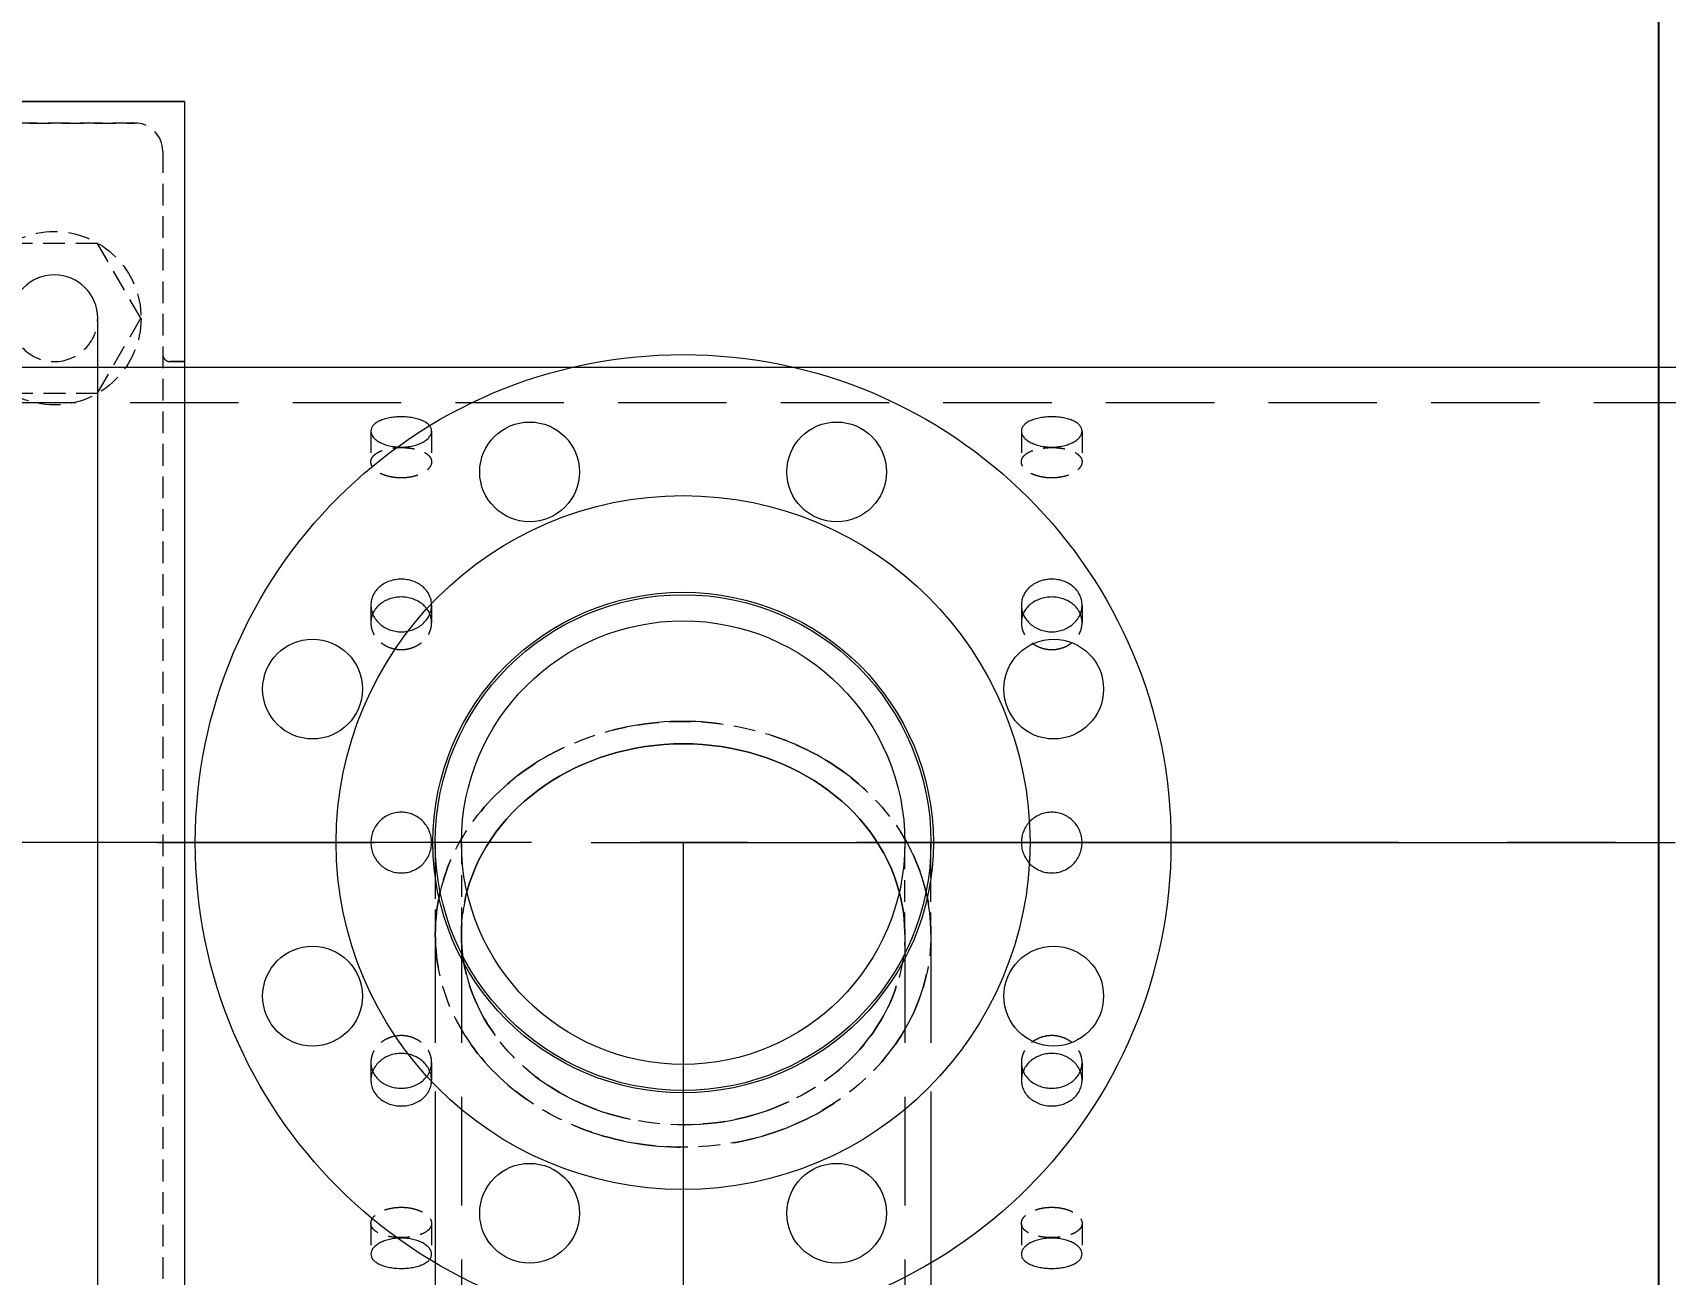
# Model space of a CAD drawing. Header units: millimetres. Extents: x -46397 to 283259, y -8690 to 23983.
# Drawn here: x 4538.2 to 4914.7, y 767.8 to 1054.1 of the extents above; entities that cross this region are included whole.
import ezdxf

# ---------------------------------------------------------------- set-up
doc = ezdxf.new("R2010")
doc.units = ezdxf.units.MM
doc.linetypes.add('CENTER', pattern=[2, 1.25, -0.25, 0.25, -0.25])
doc.linetypes.add('HIDDENX2', pattern=[0.75, 0.5, -0.25])
doc.layers.get('Defpoints').update_dxf_attribs({"lineweight": 0})
for name, color, linetype, lineweight in [('DUONGCHINH', 7, 'Continuous', 25), ('DUONGTAM', 1, 'CENTER', 0), ('PHANTOM 2', 8, 'Continuous', 0)]:
    doc.layers.add(name, color=color, linetype=linetype, lineweight=lineweight)
doc.layers.add('flashshoot', color=7, linetype='Continuous')
doc.styles.add('GHI CHÚ 1', font='isocp_IV25.ttf', dxfattribs={"width": 0.8})
doc.dimstyles.new('1-30SCALE', dxfattribs={"dimtxt": 75, "dimasz": 75, "dimexe": 37.5, "dimexo": 30, "dimgap": 30, "dimtad": 1, "dimtoh": 1, "dimdec": 0, "dimdsep": 46, "dimtxsty": 'GHI CHÚ 1', "dimcen": 0.09, "dimclrd": 256, "dimclre": 256, "dimclrt": 2, "dimadec": 0, "dimazin": 0, "dimtfac": 1, "dimtdec": 0, "dimtofl": 0, "dimtmove": 0, "dimatfit": 3, "dimfxl": 1, "dimlwd": 0, "dimlwe": 0, "dimarcsym": 0})

# ---------------------------------------------------------------- blocks, each defined once
blk = doc.blocks.new('A$C90275d84')
at = {"color": 2, "linetype": 'Continuous', "lineweight": 0, "ltscale": 10}
blk.add_line((-109.55, 1960), (-109.55, -3000), dxfattribs=at)
at = {"color": 1, "linetype": 'HIDDENX2', "lineweight": 0, "ltscale": 50}
blk.add_line((-101.37, 1960), (-101.37, -3000), dxfattribs=at)
at = {"color": 1, "linetype": 'HIDDENX2', "lineweight": 0, "ltscale": 10}
for p, q in [((-94.87, 1367), (-87.79, 1367)), ((-54.77, 1367), (-50.68, 1367)), ((50.68, 1367), (54.77, 1367)), ((87.79, 1367), (94.87, 1367)), ((-94.87, 1353), (-87.79, 1353)), ((-54.77, 1353), (-50.68, 1353)), ((50.68, 1353), (54.77, 1353)), ((87.79, 1353), (94.87, 1353)), ((-94.87, 1217), (-87.79, 1217)), ((-54.77, 1217), (-50.68, 1217)), ((50.68, 1217), (54.77, 1217)), ((87.79, 1217), (94.87, 1217)), ((-94.87, 1203), (-87.79, 1203)), ((-54.77, 1203), (-50.68, 1203)), ((50.68, 1203), (54.77, 1203)), ((87.79, 1203), (94.87, 1203))]:
    blk.add_line(p, q, dxfattribs=at)
at = {"color": 2, "linetype": 'Continuous', "lineweight": 0, "ltscale": 10}
for points, knots in [([(-91.18, 1360), (-91.18, 1359.56), (-91.2, 1359.11), (-91.3, 1358.2), (-91.38, 1357.75), (-91.57, 1356.89), (-91.69, 1356.48), (-91.98, 1355.71), (-92.13, 1355.36), (-92.47, 1354.74), (-92.66, 1354.45), (-93.06, 1353.93), (-93.28, 1353.71), (-93.73, 1353.35), (-93.96, 1353.22), (-94.42, 1353.04), (-94.65, 1353), (-95.09, 1353), (-95.32, 1353.04), (-95.76, 1353.22), (-95.98, 1353.35), (-96.39, 1353.71), (-96.59, 1353.93), (-96.94, 1354.45), (-97.11, 1354.74), (-97.39, 1355.36), (-97.53, 1355.71), (-97.76, 1356.48), (-97.86, 1356.89), (-98.02, 1357.75), (-98.08, 1358.2), (-98.16, 1359.11), (-98.18, 1359.56), (-98.18, 1360.44), (-98.16, 1360.89), (-98.08, 1361.8), (-98.02, 1362.25), (-97.86, 1363.11), (-97.76, 1363.52), (-97.53, 1364.29), (-97.39, 1364.64), (-97.11, 1365.26), (-96.94, 1365.55), (-96.59, 1366.07), (-96.39, 1366.29), (-95.98, 1366.65), (-95.76, 1366.78), (-95.32, 1366.96), (-95.09, 1367), (-94.65, 1367), (-94.42, 1366.96), (-93.96, 1366.78), (-93.73, 1366.65), (-93.28, 1366.29), (-93.06, 1366.07), (-92.66, 1365.55), (-92.47, 1365.26), (-92.13, 1364.64), (-91.98, 1364.29), (-91.69, 1363.52), (-91.57, 1363.11), (-91.38, 1362.25), (-91.3, 1361.8), (-91.2, 1360.89), (-91.18, 1360.44), (-91.18, 1360)], [0, 0, 0, 0, 1.318789, 1.318789, 2.637578, 2.637578, 3.956368, 3.956368, 5.275157, 5.275157, 6.593945, 6.593945, 7.912734, 7.912734, 9.231522, 9.231522, 10.550311, 10.550311, 11.869099, 11.869099, 13.187888, 13.187888, 14.506676, 14.506676, 15.825465, 15.825465, 17.144254, 17.144254, 18.463043, 18.463043, 19.781833, 19.781833, 21.100622, 21.100622, 22.419411, 22.419411, 23.7382, 23.7382, 25.05699, 25.05699, 26.375779, 26.375779, 27.694567, 27.694567, 29.013356, 29.013356, 30.332144, 30.332144, 31.650933, 31.650933, 32.969721, 32.969721, 34.28851, 34.28851, 35.607298, 35.607298, 36.926087, 36.926087, 38.244876, 38.244876, 39.563665, 39.563665, 40.882454, 40.882454, 42.201244, 42.201244, 42.201244, 42.201244]), ([(-48.6, 1360), (-48.6, 1359.56), (-48.64, 1359.11), (-48.8, 1358.2), (-48.92, 1357.75), (-49.24, 1356.89), (-49.44, 1356.48), (-49.9, 1355.71), (-50.16, 1355.36), (-50.71, 1354.74), (-51.02, 1354.45), (-51.7, 1353.93), (-52.06, 1353.71), (-52.82, 1353.35), (-53.21, 1353.22), (-54, 1353.04), (-54.39, 1353), (-55.16, 1353), (-55.55, 1353.04), (-56.33, 1353.22), (-56.71, 1353.35), (-57.45, 1353.71), (-57.8, 1353.93), (-58.45, 1354.45), (-58.74, 1354.74), (-59.27, 1355.36), (-59.51, 1355.71), (-59.94, 1356.48), (-60.13, 1356.89), (-60.43, 1357.75), (-60.54, 1358.2), (-60.69, 1359.11), (-60.73, 1359.56), (-60.73, 1360.44), (-60.69, 1360.89), (-60.54, 1361.8), (-60.43, 1362.25), (-60.13, 1363.11), (-59.94, 1363.52), (-59.51, 1364.29), (-59.27, 1364.64), (-58.74, 1365.26), (-58.45, 1365.55), (-57.8, 1366.07), (-57.45, 1366.29), (-56.71, 1366.65), (-56.33, 1366.78), (-55.55, 1366.96), (-55.16, 1367), (-54.39, 1367), (-54, 1366.96), (-53.21, 1366.78), (-52.82, 1366.65), (-52.06, 1366.29), (-51.7, 1366.07), (-51.02, 1365.55), (-50.71, 1365.26), (-50.16, 1364.64), (-49.9, 1364.29), (-49.44, 1363.52), (-49.24, 1363.11), (-48.92, 1362.25), (-48.8, 1361.8), (-48.64, 1360.89), (-48.6, 1360.44), (-48.6, 1360)], [0, 0, 0, 0, 1.318789, 1.318789, 2.637578, 2.637578, 3.956368, 3.956368, 5.275157, 5.275157, 6.593945, 6.593945, 7.912734, 7.912734, 9.231522, 9.231522, 10.550311, 10.550311, 11.869099, 11.869099, 13.187888, 13.187888, 14.506676, 14.506676, 15.825465, 15.825465, 17.144254, 17.144254, 18.463043, 18.463043, 19.781833, 19.781833, 21.100622, 21.100622, 22.419411, 22.419411, 23.7382, 23.7382, 25.05699, 25.05699, 26.375779, 26.375779, 27.694567, 27.694567, 29.013356, 29.013356, 30.332144, 30.332144, 31.650933, 31.650933, 32.969721, 32.969721, 34.28851, 34.28851, 35.607298, 35.607298, 36.926087, 36.926087, 38.244876, 38.244876, 39.563665, 39.563665, 40.882454, 40.882454, 42.201244, 42.201244, 42.201244, 42.201244]), ([(-7, 1360), (-7, 1360.44), (-6.96, 1360.89), (-6.78, 1361.8), (-6.65, 1362.25), (-6.29, 1363.11), (-6.07, 1363.52), (-5.55, 1364.29), (-5.26, 1364.64), (-4.64, 1365.26), (-4.29, 1365.55), (-3.52, 1366.07), (-3.11, 1366.29), (-2.25, 1366.65), (-1.8, 1366.78), (-0.89, 1366.96), (-0.44, 1367), (0.44, 1367), (0.89, 1366.96), (1.8, 1366.78), (2.25, 1366.65), (3.11, 1366.29), (3.52, 1366.07), (4.29, 1365.55), (4.64, 1365.26), (5.26, 1364.64), (5.55, 1364.29), (6.07, 1363.52), (6.29, 1363.11), (6.65, 1362.25), (6.78, 1361.8), (6.96, 1360.89), (7, 1360.44), (7, 1359.56), (6.96, 1359.11), (6.78, 1358.2), (6.65, 1357.75), (6.29, 1356.89), (6.07, 1356.48), (5.55, 1355.71), (5.26, 1355.36), (4.64, 1354.74), (4.29, 1354.45), (3.52, 1353.93), (3.11, 1353.71), (2.25, 1353.35), (1.8, 1353.22), (0.89, 1353.04), (0.44, 1353), (-0.44, 1353), (-0.89, 1353.04), (-1.8, 1353.22), (-2.25, 1353.35), (-3.11, 1353.71), (-3.52, 1353.93), (-4.29, 1354.45), (-4.64, 1354.74), (-5.26, 1355.36), (-5.55, 1355.71), (-6.07, 1356.48), (-6.29, 1356.89), (-6.65, 1357.75), (-6.78, 1358.2), (-6.96, 1359.11), (-7, 1359.56), (-7, 1360)], [0, 0, 0, 0, 1.318789, 1.318789, 2.637578, 2.637578, 3.956368, 3.956368, 5.275157, 5.275157, 6.593945, 6.593945, 7.912734, 7.912734, 9.231522, 9.231522, 10.550311, 10.550311, 11.869099, 11.869099, 13.187888, 13.187888, 14.506676, 14.506676, 15.825465, 15.825465, 17.144254, 17.144254, 18.463043, 18.463043, 19.781833, 19.781833, 21.100622, 21.100622, 22.419411, 22.419411, 23.7382, 23.7382, 25.05699, 25.05699, 26.375779, 26.375779, 27.694567, 27.694567, 29.013356, 29.013356, 30.332144, 30.332144, 31.650933, 31.650933, 32.969721, 32.969721, 34.28851, 34.28851, 35.607298, 35.607298, 36.926087, 36.926087, 38.244876, 38.244876, 39.563665, 39.563665, 40.882454, 40.882454, 42.201244, 42.201244, 42.201244, 42.201244]), ([(48.6, 1360), (48.6, 1360.44), (48.64, 1360.89), (48.8, 1361.8), (48.92, 1362.25), (49.24, 1363.11), (49.44, 1363.52), (49.9, 1364.29), (50.16, 1364.64), (50.71, 1365.26), (51.02, 1365.55), (51.7, 1366.07), (52.06, 1366.29), (52.82, 1366.65), (53.21, 1366.78), (54, 1366.96), (54.39, 1367), (55.16, 1367), (55.55, 1366.96), (56.33, 1366.78), (56.71, 1366.65), (57.45, 1366.29), (57.8, 1366.07), (58.45, 1365.55), (58.74, 1365.26), (59.27, 1364.64), (59.51, 1364.29), (59.94, 1363.52), (60.13, 1363.11), (60.43, 1362.25), (60.54, 1361.8), (60.69, 1360.89), (60.73, 1360.44), (60.73, 1359.56), (60.69, 1359.11), (60.54, 1358.2), (60.43, 1357.75), (60.13, 1356.89), (59.94, 1356.48), (59.51, 1355.71), (59.27, 1355.36), (58.74, 1354.74), (58.45, 1354.45), (57.8, 1353.93), (57.45, 1353.71), (56.71, 1353.35), (56.33, 1353.22), (55.55, 1353.04), (55.16, 1353), (54.39, 1353), (54, 1353.04), (53.21, 1353.22), (52.82, 1353.35), (52.06, 1353.71), (51.7, 1353.93), (51.02, 1354.45), (50.71, 1354.74), (50.16, 1355.36), (49.9, 1355.71), (49.44, 1356.48), (49.24, 1356.89), (48.92, 1357.75), (48.8, 1358.2), (48.64, 1359.11), (48.6, 1359.56), (48.6, 1360)], [0, 0, 0, 0, 1.318789, 1.318789, 2.637578, 2.637578, 3.956368, 3.956368, 5.275157, 5.275157, 6.593945, 6.593945, 7.912734, 7.912734, 9.231522, 9.231522, 10.550311, 10.550311, 11.869099, 11.869099, 13.187888, 13.187888, 14.506676, 14.506676, 15.825465, 15.825465, 17.144254, 17.144254, 18.463043, 18.463043, 19.781833, 19.781833, 21.100622, 21.100622, 22.419411, 22.419411, 23.7382, 23.7382, 25.05699, 25.05699, 26.375779, 26.375779, 27.694567, 27.694567, 29.013356, 29.013356, 30.332144, 30.332144, 31.650933, 31.650933, 32.969721, 32.969721, 34.28851, 34.28851, 35.607298, 35.607298, 36.926087, 36.926087, 38.244876, 38.244876, 39.563665, 39.563665, 40.882454, 40.882454, 42.201244, 42.201244, 42.201244, 42.201244]), ([(91.18, 1360), (91.18, 1360.44), (91.2, 1360.89), (91.3, 1361.8), (91.38, 1362.25), (91.57, 1363.11), (91.69, 1363.52), (91.98, 1364.29), (92.13, 1364.64), (92.47, 1365.26), (92.66, 1365.55), (93.06, 1366.07), (93.28, 1366.29), (93.73, 1366.65), (93.96, 1366.78), (94.42, 1366.96), (94.65, 1367), (95.09, 1367), (95.32, 1366.96), (95.76, 1366.78), (95.98, 1366.65), (96.39, 1366.29), (96.59, 1366.07), (96.94, 1365.55), (97.11, 1365.26), (97.39, 1364.64), (97.53, 1364.29), (97.76, 1363.52), (97.86, 1363.11), (98.02, 1362.25), (98.08, 1361.8), (98.16, 1360.89), (98.18, 1360.44), (98.18, 1359.56), (98.16, 1359.11), (98.08, 1358.2), (98.02, 1357.75), (97.86, 1356.89), (97.76, 1356.48), (97.53, 1355.71), (97.39, 1355.36), (97.11, 1354.74), (96.94, 1354.45), (96.59, 1353.93), (96.39, 1353.71), (95.98, 1353.35), (95.76, 1353.22), (95.32, 1353.04), (95.09, 1353), (94.65, 1353), (94.42, 1353.04), (93.96, 1353.22), (93.73, 1353.35), (93.28, 1353.71), (93.06, 1353.93), (92.66, 1354.45), (92.47, 1354.74), (92.13, 1355.36), (91.98, 1355.71), (91.69, 1356.48), (91.57, 1356.89), (91.38, 1357.75), (91.3, 1358.2), (91.2, 1359.11), (91.18, 1359.56), (91.18, 1360)], [0, 0, 0, 0, 1.318789, 1.318789, 2.637578, 2.637578, 3.956368, 3.956368, 5.275157, 5.275157, 6.593945, 6.593945, 7.912734, 7.912734, 9.231522, 9.231522, 10.550311, 10.550311, 11.869099, 11.869099, 13.187888, 13.187888, 14.506676, 14.506676, 15.825465, 15.825465, 17.144254, 17.144254, 18.463043, 18.463043, 19.781833, 19.781833, 21.100622, 21.100622, 22.419411, 22.419411, 23.7382, 23.7382, 25.05699, 25.05699, 26.375779, 26.375779, 27.694567, 27.694567, 29.013356, 29.013356, 30.332144, 30.332144, 31.650933, 31.650933, 32.969721, 32.969721, 34.28851, 34.28851, 35.607298, 35.607298, 36.926087, 36.926087, 38.244876, 38.244876, 39.563665, 39.563665, 40.882454, 40.882454, 42.201244, 42.201244, 42.201244, 42.201244]), ([(-52.72, 1366.59), (-52.81, 1366.55), (-52.9, 1366.51), (-53.36, 1366.29), (-53.71, 1366.07), (-54.35, 1365.55), (-54.65, 1365.26), (-55.17, 1364.64), (-55.42, 1364.29), (-55.85, 1363.52), (-56.03, 1363.11), (-56.33, 1362.25), (-56.44, 1361.8), (-56.59, 1360.89), (-56.63, 1360.44), (-56.63, 1359.56), (-56.59, 1359.11), (-56.44, 1358.2), (-56.33, 1357.75), (-56.03, 1356.89), (-55.85, 1356.48), (-55.42, 1355.71), (-55.17, 1355.36), (-54.65, 1354.74), (-54.35, 1354.45), (-53.71, 1353.93), (-53.36, 1353.71), (-52.9, 1353.49), (-52.81, 1353.45), (-52.72, 1353.41)], [12.868165, 12.868165, 12.868165, 12.868165, 13.188536, 13.188536, 14.507389, 14.507389, 15.826243, 15.826243, 17.145097, 17.145097, 18.463951, 18.463951, 19.782805, 19.782805, 21.10166, 21.10166, 22.420514, 22.420514, 23.739368, 23.739368, 25.058222, 25.058222, 26.377077, 26.377077, 27.69593, 27.69593, 29.014783, 29.014783, 29.335155, 29.335155, 29.335155, 29.335155]), ([(52.72, 1353.41), (52.81, 1353.45), (52.9, 1353.49), (53.36, 1353.71), (53.71, 1353.93), (54.35, 1354.45), (54.65, 1354.74), (55.17, 1355.36), (55.42, 1355.71), (55.85, 1356.48), (56.03, 1356.89), (56.33, 1357.75), (56.44, 1358.2), (56.59, 1359.11), (56.63, 1359.56), (56.63, 1360.44), (56.59, 1360.89), (56.44, 1361.8), (56.33, 1362.25), (56.03, 1363.11), (55.85, 1363.52), (55.42, 1364.29), (55.17, 1364.64), (54.65, 1365.26), (54.35, 1365.55), (53.71, 1366.07), (53.36, 1366.29), (52.9, 1366.51), (52.81, 1366.55), (52.72, 1366.59)], [12.868165, 12.868165, 12.868165, 12.868165, 13.188536, 13.188536, 14.507389, 14.507389, 15.826243, 15.826243, 17.145097, 17.145097, 18.463951, 18.463951, 19.782805, 19.782805, 21.10166, 21.10166, 22.420514, 22.420514, 23.739368, 23.739368, 25.058222, 25.058222, 26.377077, 26.377077, 27.69593, 27.69593, 29.014783, 29.014783, 29.335155, 29.335155, 29.335155, 29.335155]), ([(-91.18, 1210), (-91.18, 1209.56), (-91.2, 1209.11), (-91.3, 1208.2), (-91.38, 1207.75), (-91.57, 1206.89), (-91.69, 1206.48), (-91.98, 1205.71), (-92.13, 1205.36), (-92.47, 1204.74), (-92.66, 1204.45), (-93.06, 1203.93), (-93.28, 1203.71), (-93.73, 1203.35), (-93.96, 1203.22), (-94.42, 1203.04), (-94.65, 1203), (-95.09, 1203), (-95.32, 1203.04), (-95.76, 1203.22), (-95.98, 1203.35), (-96.39, 1203.71), (-96.59, 1203.93), (-96.94, 1204.45), (-97.11, 1204.74), (-97.39, 1205.36), (-97.53, 1205.71), (-97.76, 1206.48), (-97.86, 1206.89), (-98.02, 1207.75), (-98.08, 1208.2), (-98.16, 1209.11), (-98.18, 1209.56), (-98.18, 1210.44), (-98.16, 1210.89), (-98.08, 1211.8), (-98.02, 1212.25), (-97.86, 1213.11), (-97.76, 1213.52), (-97.53, 1214.29), (-97.39, 1214.64), (-97.11, 1215.26), (-96.94, 1215.55), (-96.59, 1216.07), (-96.39, 1216.29), (-95.98, 1216.65), (-95.76, 1216.78), (-95.32, 1216.96), (-95.09, 1217), (-94.65, 1217), (-94.42, 1216.96), (-93.96, 1216.78), (-93.73, 1216.65), (-93.28, 1216.29), (-93.06, 1216.07), (-92.66, 1215.55), (-92.47, 1215.26), (-92.13, 1214.64), (-91.98, 1214.29), (-91.69, 1213.52), (-91.57, 1213.11), (-91.38, 1212.25), (-91.3, 1211.8), (-91.2, 1210.89), (-91.18, 1210.44), (-91.18, 1210)], [0, 0, 0, 0, 1.318789, 1.318789, 2.637578, 2.637578, 3.956368, 3.956368, 5.275157, 5.275157, 6.593945, 6.593945, 7.912734, 7.912734, 9.231522, 9.231522, 10.550311, 10.550311, 11.869099, 11.869099, 13.187888, 13.187888, 14.506676, 14.506676, 15.825465, 15.825465, 17.144254, 17.144254, 18.463043, 18.463043, 19.781833, 19.781833, 21.100622, 21.100622, 22.419411, 22.419411, 23.7382, 23.7382, 25.05699, 25.05699, 26.375779, 26.375779, 27.694567, 27.694567, 29.013356, 29.013356, 30.332144, 30.332144, 31.650933, 31.650933, 32.969721, 32.969721, 34.28851, 34.28851, 35.607298, 35.607298, 36.926087, 36.926087, 38.244876, 38.244876, 39.563665, 39.563665, 40.882454, 40.882454, 42.201244, 42.201244, 42.201244, 42.201244]), ([(-48.6, 1210), (-48.6, 1209.56), (-48.64, 1209.11), (-48.8, 1208.2), (-48.92, 1207.75), (-49.24, 1206.89), (-49.44, 1206.48), (-49.9, 1205.71), (-50.16, 1205.36), (-50.71, 1204.74), (-51.02, 1204.45), (-51.7, 1203.93), (-52.06, 1203.71), (-52.82, 1203.35), (-53.21, 1203.22), (-54, 1203.04), (-54.39, 1203), (-55.16, 1203), (-55.55, 1203.04), (-56.33, 1203.22), (-56.71, 1203.35), (-57.45, 1203.71), (-57.8, 1203.93), (-58.45, 1204.45), (-58.74, 1204.74), (-59.27, 1205.36), (-59.51, 1205.71), (-59.94, 1206.48), (-60.13, 1206.89), (-60.43, 1207.75), (-60.54, 1208.2), (-60.69, 1209.11), (-60.73, 1209.56), (-60.73, 1210.44), (-60.69, 1210.89), (-60.54, 1211.8), (-60.43, 1212.25), (-60.13, 1213.11), (-59.94, 1213.52), (-59.51, 1214.29), (-59.27, 1214.64), (-58.74, 1215.26), (-58.45, 1215.55), (-57.8, 1216.07), (-57.45, 1216.29), (-56.71, 1216.65), (-56.33, 1216.78), (-55.55, 1216.96), (-55.16, 1217), (-54.39, 1217), (-54, 1216.96), (-53.21, 1216.78), (-52.82, 1216.65), (-52.06, 1216.29), (-51.7, 1216.07), (-51.02, 1215.55), (-50.71, 1215.26), (-50.16, 1214.64), (-49.9, 1214.29), (-49.44, 1213.52), (-49.24, 1213.11), (-48.92, 1212.25), (-48.8, 1211.8), (-48.64, 1210.89), (-48.6, 1210.44), (-48.6, 1210)], [0, 0, 0, 0, 1.318789, 1.318789, 2.637578, 2.637578, 3.956368, 3.956368, 5.275157, 5.275157, 6.593945, 6.593945, 7.912734, 7.912734, 9.231522, 9.231522, 10.550311, 10.550311, 11.869099, 11.869099, 13.187888, 13.187888, 14.506676, 14.506676, 15.825465, 15.825465, 17.144254, 17.144254, 18.463043, 18.463043, 19.781833, 19.781833, 21.100622, 21.100622, 22.419411, 22.419411, 23.7382, 23.7382, 25.05699, 25.05699, 26.375779, 26.375779, 27.694567, 27.694567, 29.013356, 29.013356, 30.332144, 30.332144, 31.650933, 31.650933, 32.969721, 32.969721, 34.28851, 34.28851, 35.607298, 35.607298, 36.926087, 36.926087, 38.244876, 38.244876, 39.563665, 39.563665, 40.882454, 40.882454, 42.201244, 42.201244, 42.201244, 42.201244]), ([(-52.72, 1216.59), (-52.81, 1216.55), (-52.9, 1216.51), (-53.36, 1216.29), (-53.71, 1216.07), (-54.35, 1215.55), (-54.65, 1215.26), (-55.17, 1214.64), (-55.42, 1214.29), (-55.85, 1213.52), (-56.03, 1213.11), (-56.33, 1212.25), (-56.44, 1211.8), (-56.59, 1210.89), (-56.63, 1210.44), (-56.63, 1209.56), (-56.59, 1209.11), (-56.44, 1208.2), (-56.33, 1207.75), (-56.03, 1206.89), (-55.85, 1206.48), (-55.42, 1205.71), (-55.17, 1205.36), (-54.65, 1204.74), (-54.35, 1204.45), (-53.71, 1203.93), (-53.36, 1203.71), (-52.9, 1203.49), (-52.81, 1203.45), (-52.72, 1203.41)], [12.868165, 12.868165, 12.868165, 12.868165, 13.188536, 13.188536, 14.507389, 14.507389, 15.826243, 15.826243, 17.145097, 17.145097, 18.463951, 18.463951, 19.782805, 19.782805, 21.10166, 21.10166, 22.420514, 22.420514, 23.739368, 23.739368, 25.058222, 25.058222, 26.377077, 26.377077, 27.69593, 27.69593, 29.014783, 29.014783, 29.335155, 29.335155, 29.335155, 29.335155]), ([(-7, 1210), (-7, 1210.44), (-6.96, 1210.89), (-6.78, 1211.8), (-6.65, 1212.25), (-6.29, 1213.11), (-6.07, 1213.52), (-5.55, 1214.29), (-5.26, 1214.64), (-4.64, 1215.26), (-4.29, 1215.55), (-3.52, 1216.07), (-3.11, 1216.29), (-2.25, 1216.65), (-1.8, 1216.78), (-0.89, 1216.96), (-0.44, 1217), (0.44, 1217), (0.89, 1216.96), (1.8, 1216.78), (2.25, 1216.65), (3.11, 1216.29), (3.52, 1216.07), (4.29, 1215.55), (4.64, 1215.26), (5.26, 1214.64), (5.55, 1214.29), (6.07, 1213.52), (6.29, 1213.11), (6.65, 1212.25), (6.78, 1211.8), (6.96, 1210.89), (7, 1210.44), (7, 1209.56), (6.96, 1209.11), (6.78, 1208.2), (6.65, 1207.75), (6.29, 1206.89), (6.07, 1206.48), (5.55, 1205.71), (5.26, 1205.36), (4.64, 1204.74), (4.29, 1204.45), (3.52, 1203.93), (3.11, 1203.71), (2.25, 1203.35), (1.8, 1203.22), (0.89, 1203.04), (0.44, 1203), (-0.44, 1203), (-0.89, 1203.04), (-1.8, 1203.22), (-2.25, 1203.35), (-3.11, 1203.71), (-3.52, 1203.93), (-4.29, 1204.45), (-4.64, 1204.74), (-5.26, 1205.36), (-5.55, 1205.71), (-6.07, 1206.48), (-6.29, 1206.89), (-6.65, 1207.75), (-6.78, 1208.2), (-6.96, 1209.11), (-7, 1209.56), (-7, 1210)], [0, 0, 0, 0, 1.318789, 1.318789, 2.637578, 2.637578, 3.956368, 3.956368, 5.275157, 5.275157, 6.593945, 6.593945, 7.912734, 7.912734, 9.231522, 9.231522, 10.550311, 10.550311, 11.869099, 11.869099, 13.187888, 13.187888, 14.506676, 14.506676, 15.825465, 15.825465, 17.144254, 17.144254, 18.463043, 18.463043, 19.781833, 19.781833, 21.100622, 21.100622, 22.419411, 22.419411, 23.7382, 23.7382, 25.05699, 25.05699, 26.375779, 26.375779, 27.694567, 27.694567, 29.013356, 29.013356, 30.332144, 30.332144, 31.650933, 31.650933, 32.969721, 32.969721, 34.28851, 34.28851, 35.607298, 35.607298, 36.926087, 36.926087, 38.244876, 38.244876, 39.563665, 39.563665, 40.882454, 40.882454, 42.201244, 42.201244, 42.201244, 42.201244]), ([(48.6, 1210), (48.6, 1210.44), (48.64, 1210.89), (48.8, 1211.8), (48.92, 1212.25), (49.24, 1213.11), (49.44, 1213.52), (49.9, 1214.29), (50.16, 1214.64), (50.71, 1215.26), (51.02, 1215.55), (51.7, 1216.07), (52.06, 1216.29), (52.82, 1216.65), (53.21, 1216.78), (54, 1216.96), (54.39, 1217), (55.16, 1217), (55.55, 1216.96), (56.33, 1216.78), (56.71, 1216.65), (57.45, 1216.29), (57.8, 1216.07), (58.45, 1215.55), (58.74, 1215.26), (59.27, 1214.64), (59.51, 1214.29), (59.94, 1213.52), (60.13, 1213.11), (60.43, 1212.25), (60.54, 1211.8), (60.69, 1210.89), (60.73, 1210.44), (60.73, 1209.56), (60.69, 1209.11), (60.54, 1208.2), (60.43, 1207.75), (60.13, 1206.89), (59.94, 1206.48), (59.51, 1205.71), (59.27, 1205.36), (58.74, 1204.74), (58.45, 1204.45), (57.8, 1203.93), (57.45, 1203.71), (56.71, 1203.35), (56.33, 1203.22), (55.55, 1203.04), (55.16, 1203), (54.39, 1203), (54, 1203.04), (53.21, 1203.22), (52.82, 1203.35), (52.06, 1203.71), (51.7, 1203.93), (51.02, 1204.45), (50.71, 1204.74), (50.16, 1205.36), (49.9, 1205.71), (49.44, 1206.48), (49.24, 1206.89), (48.92, 1207.75), (48.8, 1208.2), (48.64, 1209.11), (48.6, 1209.56), (48.6, 1210)], [0, 0, 0, 0, 1.318789, 1.318789, 2.637578, 2.637578, 3.956368, 3.956368, 5.275157, 5.275157, 6.593945, 6.593945, 7.912734, 7.912734, 9.231522, 9.231522, 10.550311, 10.550311, 11.869099, 11.869099, 13.187888, 13.187888, 14.506676, 14.506676, 15.825465, 15.825465, 17.144254, 17.144254, 18.463043, 18.463043, 19.781833, 19.781833, 21.100622, 21.100622, 22.419411, 22.419411, 23.7382, 23.7382, 25.05699, 25.05699, 26.375779, 26.375779, 27.694567, 27.694567, 29.013356, 29.013356, 30.332144, 30.332144, 31.650933, 31.650933, 32.969721, 32.969721, 34.28851, 34.28851, 35.607298, 35.607298, 36.926087, 36.926087, 38.244876, 38.244876, 39.563665, 39.563665, 40.882454, 40.882454, 42.201244, 42.201244, 42.201244, 42.201244]), ([(52.72, 1203.41), (52.81, 1203.45), (52.9, 1203.49), (53.36, 1203.71), (53.71, 1203.93), (54.35, 1204.45), (54.65, 1204.74), (55.17, 1205.36), (55.42, 1205.71), (55.85, 1206.48), (56.03, 1206.89), (56.33, 1207.75), (56.44, 1208.2), (56.59, 1209.11), (56.63, 1209.56), (56.63, 1210.44), (56.59, 1210.89), (56.44, 1211.8), (56.33, 1212.25), (56.03, 1213.11), (55.85, 1213.52), (55.42, 1214.29), (55.17, 1214.64), (54.65, 1215.26), (54.35, 1215.55), (53.71, 1216.07), (53.36, 1216.29), (52.9, 1216.51), (52.81, 1216.55), (52.72, 1216.59)], [12.868165, 12.868165, 12.868165, 12.868165, 13.188536, 13.188536, 14.507389, 14.507389, 15.826243, 15.826243, 17.145097, 17.145097, 18.463951, 18.463951, 19.782805, 19.782805, 21.10166, 21.10166, 22.420514, 22.420514, 23.739368, 23.739368, 25.058222, 25.058222, 26.377077, 26.377077, 27.69593, 27.69593, 29.014783, 29.014783, 29.335155, 29.335155, 29.335155, 29.335155]), ([(91.18, 1210), (91.18, 1210.44), (91.2, 1210.89), (91.3, 1211.8), (91.38, 1212.25), (91.57, 1213.11), (91.69, 1213.52), (91.98, 1214.29), (92.13, 1214.64), (92.47, 1215.26), (92.66, 1215.55), (93.06, 1216.07), (93.28, 1216.29), (93.73, 1216.65), (93.96, 1216.78), (94.42, 1216.96), (94.65, 1217), (95.09, 1217), (95.32, 1216.96), (95.76, 1216.78), (95.98, 1216.65), (96.39, 1216.29), (96.59, 1216.07), (96.94, 1215.55), (97.11, 1215.26), (97.39, 1214.64), (97.53, 1214.29), (97.76, 1213.52), (97.86, 1213.11), (98.02, 1212.25), (98.08, 1211.8), (98.16, 1210.89), (98.18, 1210.44), (98.18, 1209.56), (98.16, 1209.11), (98.08, 1208.2), (98.02, 1207.75), (97.86, 1206.89), (97.76, 1206.48), (97.53, 1205.71), (97.39, 1205.36), (97.11, 1204.74), (96.94, 1204.45), (96.59, 1203.93), (96.39, 1203.71), (95.98, 1203.35), (95.76, 1203.22), (95.32, 1203.04), (95.09, 1203), (94.65, 1203), (94.42, 1203.04), (93.96, 1203.22), (93.73, 1203.35), (93.28, 1203.71), (93.06, 1203.93), (92.66, 1204.45), (92.47, 1204.74), (92.13, 1205.36), (91.98, 1205.71), (91.69, 1206.48), (91.57, 1206.89), (91.38, 1207.75), (91.3, 1208.2), (91.2, 1209.11), (91.18, 1209.56), (91.18, 1210)], [0, 0, 0, 0, 1.318789, 1.318789, 2.637578, 2.637578, 3.956368, 3.956368, 5.275157, 5.275157, 6.593945, 6.593945, 7.912734, 7.912734, 9.231522, 9.231522, 10.550311, 10.550311, 11.869099, 11.869099, 13.187888, 13.187888, 14.506676, 14.506676, 15.825465, 15.825465, 17.144254, 17.144254, 18.463043, 18.463043, 19.781833, 19.781833, 21.100622, 21.100622, 22.419411, 22.419411, 23.7382, 23.7382, 25.05699, 25.05699, 26.375779, 26.375779, 27.694567, 27.694567, 29.013356, 29.013356, 30.332144, 30.332144, 31.650933, 31.650933, 32.969721, 32.969721, 34.28851, 34.28851, 35.607298, 35.607298, 36.926087, 36.926087, 38.244876, 38.244876, 39.563665, 39.563665, 40.882454, 40.882454, 42.201244, 42.201244, 42.201244, 42.201244])]:
    blk.add_open_spline(points, degree=3, knots=knots, dxfattribs=at)
at = {"color": 1, "linetype": 'HIDDENX2', "lineweight": 0, "ltscale": 10}
for points, knots in [([(-84.08, 1360), (-84.08, 1360.44), (-84.1, 1360.89), (-84.2, 1361.8), (-84.28, 1362.25), (-84.48, 1363.11), (-84.6, 1363.52), (-84.88, 1364.29), (-85.04, 1364.64), (-85.38, 1365.26), (-85.57, 1365.55), (-85.97, 1366.07), (-86.19, 1366.29), (-86.64, 1366.65), (-86.88, 1366.78), (-87.34, 1366.96), (-87.57, 1367), (-88.01, 1367), (-88.23, 1366.96), (-88.68, 1366.78), (-88.89, 1366.65), (-89.3, 1366.29), (-89.5, 1366.07), (-89.86, 1365.55), (-90.02, 1365.26), (-90.3, 1364.64), (-90.43, 1364.29), (-90.66, 1363.52), (-90.76, 1363.11), (-90.92, 1362.25), (-90.98, 1361.8), (-91.06, 1360.89), (-91.08, 1360.44), (-91.08, 1359.56), (-91.06, 1359.11), (-90.98, 1358.2), (-90.92, 1357.75), (-90.76, 1356.89), (-90.66, 1356.48), (-90.43, 1355.71), (-90.3, 1355.36), (-90.02, 1354.74), (-89.86, 1354.45), (-89.5, 1353.93), (-89.3, 1353.71), (-88.89, 1353.35), (-88.68, 1353.22), (-88.23, 1353.04), (-88.01, 1353), (-87.57, 1353), (-87.34, 1353.04), (-86.88, 1353.22), (-86.64, 1353.35), (-86.19, 1353.71), (-85.97, 1353.93), (-85.57, 1354.45), (-85.38, 1354.74), (-85.04, 1355.36), (-84.88, 1355.71), (-84.6, 1356.48), (-84.48, 1356.89), (-84.28, 1357.75), (-84.2, 1358.2), (-84.1, 1359.11), (-84.08, 1359.56), (-84.08, 1360)], [0, 0, 0, 0, 1.318854, 1.318854, 2.637708, 2.637708, 3.956563, 3.956563, 5.275417, 5.275417, 6.59427, 6.59427, 7.913123, 7.913123, 9.231977, 9.231977, 10.55083, 10.55083, 11.869683, 11.869683, 13.188536, 13.188536, 14.507389, 14.507389, 15.826243, 15.826243, 17.145097, 17.145097, 18.463951, 18.463951, 19.782805, 19.782805, 21.10166, 21.10166, 22.420514, 22.420514, 23.739368, 23.739368, 25.058222, 25.058222, 26.377077, 26.377077, 27.69593, 27.69593, 29.014783, 29.014783, 30.333636, 30.333636, 31.652489, 31.652489, 32.971343, 32.971343, 34.290196, 34.290196, 35.609049, 35.609049, 36.927902, 36.927902, 38.246757, 38.246757, 39.565611, 39.565611, 40.884465, 40.884465, 42.203319, 42.203319, 42.203319, 42.203319]), ([(-44.5, 1360), (-44.5, 1360.44), (-44.54, 1360.89), (-44.7, 1361.8), (-44.82, 1362.25), (-45.14, 1363.11), (-45.34, 1363.52), (-45.8, 1364.29), (-46.06, 1364.64), (-46.61, 1365.26), (-46.93, 1365.55), (-47.6, 1366.07), (-47.97, 1366.29), (-48.73, 1366.65), (-49.12, 1366.78), (-49.91, 1366.96), (-50.3, 1367), (-51.07, 1367), (-51.46, 1366.96), (-52.14, 1366.8), (-52.43, 1366.71), (-52.72, 1366.59)], [0, 0, 0, 0, 1.318854, 1.318854, 2.637708, 2.637708, 3.956563, 3.956563, 5.275417, 5.275417, 6.59427, 6.59427, 7.913123, 7.913123, 9.231977, 9.231977, 10.55083, 10.55083, 11.869683, 11.869683, 12.868165, 12.868165, 12.868165, 12.868165]), ([(52.72, 1366.59), (52.43, 1366.71), (52.14, 1366.8), (51.46, 1366.96), (51.07, 1367), (50.3, 1367), (49.91, 1366.96), (49.12, 1366.78), (48.73, 1366.65), (47.97, 1366.29), (47.6, 1366.07), (46.93, 1365.55), (46.61, 1365.26), (46.06, 1364.64), (45.8, 1364.29), (45.34, 1363.52), (45.14, 1363.11), (44.82, 1362.25), (44.7, 1361.8), (44.54, 1360.89), (44.5, 1360.44), (44.5, 1360)], [29.335155, 29.335155, 29.335155, 29.335155, 30.333636, 30.333636, 31.652489, 31.652489, 32.971343, 32.971343, 34.290196, 34.290196, 35.609049, 35.609049, 36.927902, 36.927902, 38.246757, 38.246757, 39.565611, 39.565611, 40.884465, 40.884465, 42.203319, 42.203319, 42.203319, 42.203319]), ([(84.08, 1360), (84.08, 1359.56), (84.1, 1359.11), (84.2, 1358.2), (84.28, 1357.75), (84.48, 1356.89), (84.6, 1356.48), (84.88, 1355.71), (85.04, 1355.36), (85.38, 1354.74), (85.57, 1354.45), (85.97, 1353.93), (86.19, 1353.71), (86.64, 1353.35), (86.88, 1353.22), (87.34, 1353.04), (87.57, 1353), (88.01, 1353), (88.23, 1353.04), (88.68, 1353.22), (88.89, 1353.35), (89.3, 1353.71), (89.5, 1353.93), (89.86, 1354.45), (90.02, 1354.74), (90.3, 1355.36), (90.43, 1355.71), (90.66, 1356.48), (90.76, 1356.89), (90.92, 1357.75), (90.98, 1358.2), (91.06, 1359.11), (91.08, 1359.56), (91.08, 1360.44), (91.06, 1360.89), (90.98, 1361.8), (90.92, 1362.25), (90.76, 1363.11), (90.66, 1363.52), (90.43, 1364.29), (90.3, 1364.64), (90.02, 1365.26), (89.86, 1365.55), (89.5, 1366.07), (89.3, 1366.29), (88.89, 1366.65), (88.68, 1366.78), (88.23, 1366.96), (88.01, 1367), (87.57, 1367), (87.34, 1366.96), (86.88, 1366.78), (86.64, 1366.65), (86.19, 1366.29), (85.97, 1366.07), (85.57, 1365.55), (85.38, 1365.26), (85.04, 1364.64), (84.88, 1364.29), (84.6, 1363.52), (84.48, 1363.11), (84.28, 1362.25), (84.2, 1361.8), (84.1, 1360.89), (84.08, 1360.44), (84.08, 1360)], [0, 0, 0, 0, 1.318854, 1.318854, 2.637708, 2.637708, 3.956563, 3.956563, 5.275417, 5.275417, 6.59427, 6.59427, 7.913123, 7.913123, 9.231977, 9.231977, 10.55083, 10.55083, 11.869683, 11.869683, 13.188536, 13.188536, 14.507389, 14.507389, 15.826243, 15.826243, 17.145097, 17.145097, 18.463951, 18.463951, 19.782805, 19.782805, 21.10166, 21.10166, 22.420514, 22.420514, 23.739368, 23.739368, 25.058222, 25.058222, 26.377077, 26.377077, 27.69593, 27.69593, 29.014783, 29.014783, 30.333636, 30.333636, 31.652489, 31.652489, 32.971343, 32.971343, 34.290196, 34.290196, 35.609049, 35.609049, 36.927902, 36.927902, 38.246757, 38.246757, 39.565611, 39.565611, 40.884465, 40.884465, 42.203319, 42.203319, 42.203319, 42.203319]), ([(-52.72, 1353.41), (-52.43, 1353.29), (-52.14, 1353.2), (-51.46, 1353.04), (-51.07, 1353), (-50.3, 1353), (-49.91, 1353.04), (-49.12, 1353.22), (-48.73, 1353.35), (-47.97, 1353.71), (-47.6, 1353.93), (-46.93, 1354.45), (-46.61, 1354.74), (-46.06, 1355.36), (-45.8, 1355.71), (-45.34, 1356.48), (-45.14, 1356.89), (-44.82, 1357.75), (-44.7, 1358.2), (-44.54, 1359.11), (-44.5, 1359.56), (-44.5, 1360)], [29.335155, 29.335155, 29.335155, 29.335155, 30.333636, 30.333636, 31.652489, 31.652489, 32.971343, 32.971343, 34.290196, 34.290196, 35.609049, 35.609049, 36.927902, 36.927902, 38.246757, 38.246757, 39.565611, 39.565611, 40.884465, 40.884465, 42.203319, 42.203319, 42.203319, 42.203319]), ([(44.5, 1360), (44.5, 1359.56), (44.54, 1359.11), (44.7, 1358.2), (44.82, 1357.75), (45.14, 1356.89), (45.34, 1356.48), (45.8, 1355.71), (46.06, 1355.36), (46.61, 1354.74), (46.93, 1354.45), (47.6, 1353.93), (47.97, 1353.71), (48.73, 1353.35), (49.12, 1353.22), (49.91, 1353.04), (50.3, 1353), (51.07, 1353), (51.46, 1353.04), (52.14, 1353.2), (52.43, 1353.29), (52.72, 1353.41)], [0, 0, 0, 0, 1.318854, 1.318854, 2.637708, 2.637708, 3.956563, 3.956563, 5.275417, 5.275417, 6.59427, 6.59427, 7.913123, 7.913123, 9.231977, 9.231977, 10.55083, 10.55083, 11.869683, 11.869683, 12.868165, 12.868165, 12.868165, 12.868165]), ([(-84.08, 1210), (-84.08, 1210.44), (-84.1, 1210.89), (-84.2, 1211.8), (-84.28, 1212.25), (-84.48, 1213.11), (-84.6, 1213.52), (-84.88, 1214.29), (-85.04, 1214.64), (-85.38, 1215.26), (-85.57, 1215.55), (-85.97, 1216.07), (-86.19, 1216.29), (-86.64, 1216.65), (-86.88, 1216.78), (-87.34, 1216.96), (-87.57, 1217), (-88.01, 1217), (-88.23, 1216.96), (-88.68, 1216.78), (-88.89, 1216.65), (-89.3, 1216.29), (-89.5, 1216.07), (-89.86, 1215.55), (-90.02, 1215.26), (-90.3, 1214.64), (-90.43, 1214.29), (-90.66, 1213.52), (-90.76, 1213.11), (-90.92, 1212.25), (-90.98, 1211.8), (-91.06, 1210.89), (-91.08, 1210.44), (-91.08, 1209.56), (-91.06, 1209.11), (-90.98, 1208.2), (-90.92, 1207.75), (-90.76, 1206.89), (-90.66, 1206.48), (-90.43, 1205.71), (-90.3, 1205.36), (-90.02, 1204.74), (-89.86, 1204.45), (-89.5, 1203.93), (-89.3, 1203.71), (-88.89, 1203.35), (-88.68, 1203.22), (-88.23, 1203.04), (-88.01, 1203), (-87.57, 1203), (-87.34, 1203.04), (-86.88, 1203.22), (-86.64, 1203.35), (-86.19, 1203.71), (-85.97, 1203.93), (-85.57, 1204.45), (-85.38, 1204.74), (-85.04, 1205.36), (-84.88, 1205.71), (-84.6, 1206.48), (-84.48, 1206.89), (-84.28, 1207.75), (-84.2, 1208.2), (-84.1, 1209.11), (-84.08, 1209.56), (-84.08, 1210)], [0, 0, 0, 0, 1.318854, 1.318854, 2.637708, 2.637708, 3.956563, 3.956563, 5.275417, 5.275417, 6.59427, 6.59427, 7.913123, 7.913123, 9.231977, 9.231977, 10.55083, 10.55083, 11.869683, 11.869683, 13.188536, 13.188536, 14.507389, 14.507389, 15.826243, 15.826243, 17.145097, 17.145097, 18.463951, 18.463951, 19.782805, 19.782805, 21.10166, 21.10166, 22.420514, 22.420514, 23.739368, 23.739368, 25.058222, 25.058222, 26.377077, 26.377077, 27.69593, 27.69593, 29.014783, 29.014783, 30.333636, 30.333636, 31.652489, 31.652489, 32.971343, 32.971343, 34.290196, 34.290196, 35.609049, 35.609049, 36.927902, 36.927902, 38.246757, 38.246757, 39.565611, 39.565611, 40.884465, 40.884465, 42.203319, 42.203319, 42.203319, 42.203319]), ([(-44.5, 1210), (-44.5, 1210.44), (-44.54, 1210.89), (-44.7, 1211.8), (-44.82, 1212.25), (-45.14, 1213.11), (-45.34, 1213.52), (-45.8, 1214.29), (-46.06, 1214.64), (-46.61, 1215.26), (-46.93, 1215.55), (-47.6, 1216.07), (-47.97, 1216.29), (-48.73, 1216.65), (-49.12, 1216.78), (-49.91, 1216.96), (-50.3, 1217), (-51.07, 1217), (-51.46, 1216.96), (-52.14, 1216.8), (-52.43, 1216.71), (-52.72, 1216.59)], [0, 0, 0, 0, 1.318854, 1.318854, 2.637708, 2.637708, 3.956563, 3.956563, 5.275417, 5.275417, 6.59427, 6.59427, 7.913123, 7.913123, 9.231977, 9.231977, 10.55083, 10.55083, 11.869683, 11.869683, 12.868165, 12.868165, 12.868165, 12.868165]), ([(52.72, 1216.59), (52.43, 1216.71), (52.14, 1216.8), (51.46, 1216.96), (51.07, 1217), (50.3, 1217), (49.91, 1216.96), (49.12, 1216.78), (48.73, 1216.65), (47.97, 1216.29), (47.6, 1216.07), (46.93, 1215.55), (46.61, 1215.26), (46.06, 1214.64), (45.8, 1214.29), (45.34, 1213.52), (45.14, 1213.11), (44.82, 1212.25), (44.7, 1211.8), (44.54, 1210.89), (44.5, 1210.44), (44.5, 1210)], [29.335155, 29.335155, 29.335155, 29.335155, 30.333636, 30.333636, 31.652489, 31.652489, 32.971343, 32.971343, 34.290196, 34.290196, 35.609049, 35.609049, 36.927902, 36.927902, 38.246757, 38.246757, 39.565611, 39.565611, 40.884465, 40.884465, 42.203319, 42.203319, 42.203319, 42.203319]), ([(84.08, 1210), (84.08, 1209.56), (84.1, 1209.11), (84.2, 1208.2), (84.28, 1207.75), (84.48, 1206.89), (84.6, 1206.48), (84.88, 1205.71), (85.04, 1205.36), (85.38, 1204.74), (85.57, 1204.45), (85.97, 1203.93), (86.19, 1203.71), (86.64, 1203.35), (86.88, 1203.22), (87.34, 1203.04), (87.57, 1203), (88.01, 1203), (88.23, 1203.04), (88.68, 1203.22), (88.89, 1203.35), (89.3, 1203.71), (89.5, 1203.93), (89.86, 1204.45), (90.02, 1204.74), (90.3, 1205.36), (90.43, 1205.71), (90.66, 1206.48), (90.76, 1206.89), (90.92, 1207.75), (90.98, 1208.2), (91.06, 1209.11), (91.08, 1209.56), (91.08, 1210.44), (91.06, 1210.89), (90.98, 1211.8), (90.92, 1212.25), (90.76, 1213.11), (90.66, 1213.52), (90.43, 1214.29), (90.3, 1214.64), (90.02, 1215.26), (89.86, 1215.55), (89.5, 1216.07), (89.3, 1216.29), (88.89, 1216.65), (88.68, 1216.78), (88.23, 1216.96), (88.01, 1217), (87.57, 1217), (87.34, 1216.96), (86.88, 1216.78), (86.64, 1216.65), (86.19, 1216.29), (85.97, 1216.07), (85.57, 1215.55), (85.38, 1215.26), (85.04, 1214.64), (84.88, 1214.29), (84.6, 1213.52), (84.48, 1213.11), (84.28, 1212.25), (84.2, 1211.8), (84.1, 1210.89), (84.08, 1210.44), (84.08, 1210)], [0, 0, 0, 0, 1.318854, 1.318854, 2.637708, 2.637708, 3.956563, 3.956563, 5.275417, 5.275417, 6.59427, 6.59427, 7.913123, 7.913123, 9.231977, 9.231977, 10.55083, 10.55083, 11.869683, 11.869683, 13.188536, 13.188536, 14.507389, 14.507389, 15.826243, 15.826243, 17.145097, 17.145097, 18.463951, 18.463951, 19.782805, 19.782805, 21.10166, 21.10166, 22.420514, 22.420514, 23.739368, 23.739368, 25.058222, 25.058222, 26.377077, 26.377077, 27.69593, 27.69593, 29.014783, 29.014783, 30.333636, 30.333636, 31.652489, 31.652489, 32.971343, 32.971343, 34.290196, 34.290196, 35.609049, 35.609049, 36.927902, 36.927902, 38.246757, 38.246757, 39.565611, 39.565611, 40.884465, 40.884465, 42.203319, 42.203319, 42.203319, 42.203319]), ([(-52.72, 1203.41), (-52.43, 1203.29), (-52.14, 1203.2), (-51.46, 1203.04), (-51.07, 1203), (-50.3, 1203), (-49.91, 1203.04), (-49.12, 1203.22), (-48.73, 1203.35), (-47.97, 1203.71), (-47.6, 1203.93), (-46.93, 1204.45), (-46.61, 1204.74), (-46.06, 1205.36), (-45.8, 1205.71), (-45.34, 1206.48), (-45.14, 1206.89), (-44.82, 1207.75), (-44.7, 1208.2), (-44.54, 1209.11), (-44.5, 1209.56), (-44.5, 1210)], [29.335155, 29.335155, 29.335155, 29.335155, 30.333636, 30.333636, 31.652489, 31.652489, 32.971343, 32.971343, 34.290196, 34.290196, 35.609049, 35.609049, 36.927902, 36.927902, 38.246757, 38.246757, 39.565611, 39.565611, 40.884465, 40.884465, 42.203319, 42.203319, 42.203319, 42.203319]), ([(44.5, 1210), (44.5, 1209.56), (44.54, 1209.11), (44.7, 1208.2), (44.82, 1207.75), (45.14, 1206.89), (45.34, 1206.48), (45.8, 1205.71), (46.06, 1205.36), (46.61, 1204.74), (46.93, 1204.45), (47.6, 1203.93), (47.97, 1203.71), (48.73, 1203.35), (49.12, 1203.22), (49.91, 1203.04), (50.3, 1203), (51.07, 1203), (51.46, 1203.04), (52.14, 1203.2), (52.43, 1203.29), (52.72, 1203.41)], [0, 0, 0, 0, 1.318854, 1.318854, 2.637708, 2.637708, 3.956563, 3.956563, 5.275417, 5.275417, 6.59427, 6.59427, 7.913123, 7.913123, 9.231977, 9.231977, 10.55083, 10.55083, 11.869683, 11.869683, 12.868165, 12.868165, 12.868165, 12.868165])]:
    blk.add_open_spline(points, degree=3, knots=knots, dxfattribs=at)
at = {"layer": 'DUONGTAM', "ltscale": 100}
blk.add_line((0, 2440), (0, -3000), dxfattribs=at)
blk = doc.blocks.new('A$C709efb1f')
at = {"color": 150, "linetype": 'Continuous', "lineweight": 0, "ltscale": 10}
for p, q in [((7.95, 1332.15), (0, 1332.15)), ((57.4, 1332.15), (73.41, 1332.15)), ((96.9, 1332.15), (176.35, 1332.15)), ((0, 1217.85), (7.95, 1217.85)), ((57.4, 1217.85), (73.41, 1217.85)), ((96.9, 1217.85), (176.35, 1217.85))]:
    blk.add_line(p, q, dxfattribs=at)
at = {"color": 1, "linetype": 'HIDDENX2', "lineweight": 0, "ltscale": 10}
for p, q in [((21.14, 1332.15), (7.95, 1332.15)), ((21.14, 1326.13), (0, 1326.13)), ((0, 1223.87), (21.14, 1223.87)), ((7.95, 1217.85), (21.14, 1217.85))]:
    blk.add_line(p, q, dxfattribs=at)
at = {"color": 1, "linetype": 'HIDDENX2', "lineweight": 0, "ltscale": 50}
for p, q in [((21.14, 1332.15), (57.4, 1332.15)), ((73.41, 1332.15), (96.9, 1332.15)), ((21.14, 1326.13), (176.35, 1326.13)), ((21.14, 1223.87), (176.35, 1223.87)), ((21.14, 1217.85), (57.4, 1217.85)), ((73.41, 1217.85), (96.9, 1217.85))]:
    blk.add_line(p, q, dxfattribs=at)
at = {"color": 150, "linetype": 'Continuous', "lineweight": 0, "ltscale": 10}
for centre, radius in [((0, 1275), 112.5), ((-35.4, 1360.46), 11.5), ((35.4, 1360.46), 11.5), ((0, 1275), 80), ((0, 1275), 57.7), ((0, 1275), 57.15), ((0, 1275), 51.13), ((-85.46, 1310.4), 11.5), ((85.46, 1310.4), 11.5), ((-85.46, 1239.6), 11.5), ((85.46, 1239.6), 11.5), ((-35.4, 1189.54), 11.5), ((35.4, 1189.54), 11.5)]:
    blk.add_circle(centre, radius, dxfattribs=at)
at = {"color": 1, "linetype": 'HIDDENX2', "lineweight": 0, "ltscale": 10}
for major_axis, start_param, end_param in [((0, 57.15), -3.141592653589793, 3.141592653589793), ((0, -51.13), -0.224288, 0)]:
    blk.add_ellipse((21.14, 1275), major_axis=major_axis, ratio=0.859059, start_param=start_param, end_param=end_param, dxfattribs=at)
at = {"color": 1, "linetype": 'HIDDENX2', "lineweight": 0, "ltscale": 50, "extrusion": (-2.17091e-16, 7.1516e-33, -1)}
blk.add_ellipse((21.14, 1275), major_axis=(0, 57.15), ratio=0.859059, start_param=-3.141592653589793, end_param=3.141592653589793, dxfattribs=at)
at = {"color": 1, "linetype": 'HIDDENX2', "lineweight": 0, "ltscale": 10, "extrusion": (-2.50065e-16, 4.44413e-18, -1)}
blk.add_ellipse((21.14, 1275), major_axis=(0, 51.13), ratio=0.859059, start_param=-0.224294, end_param=3.141593, dxfattribs=at)
at = {"color": 1, "linetype": 'HIDDENX2', "lineweight": 0, "ltscale": 50}
blk.add_ellipse((21.14, 1275), major_axis=(0, -51.13), ratio=0.859059, start_param=0, end_param=3.365881, dxfattribs=at)
at = {"color": 150, "linetype": 'Continuous', "lineweight": 0, "ltscale": 10, "extrusion": (-2.50065e-16, -4.44413e-18, -1)}
blk.add_ellipse((21.14, 1275), major_axis=(0, -51.13), ratio=0.859059, start_param=0.224294, end_param=2.917299, dxfattribs=at)
at = {"color": 150, "linetype": 'Continuous', "lineweight": 0, "ltscale": 10}
blk.add_ellipse((21.14, 1275), major_axis=(0, 51.13), ratio=0.859059, start_param=0.224288, end_param=2.917304, dxfattribs=at)
at = {"color": 1, "linetype": 'HIDDENX2', "lineweight": 0, "ltscale": 10, "extrusion": (-2.42651e-16, 1.08121e-32, -1)}
blk.add_ellipse((21.14, 1275), major_axis=(0, -51.13), ratio=0.859059, start_param=0, end_param=0.224294, dxfattribs=at)
at = {"layer": 'DUONGTAM', "ltscale": 100}
blk.add_line((0, 1275), (176.35, 1275), dxfattribs=at)
blk = doc.blocks.new('A$Cc882877d')
at = {"color": 6, "linetype": 'Continuous', "lineweight": 0, "ltscale": 10}
for p, q in [((-170.9, 1160), (354.63, 1160)), ((-170.9, 1160), (-170.9, 1100)), ((-170.9, 1100), (-170.9, 1160)), ((-170.9, 1160), (-170.9, 1160)), ((120.9, 1140), (-120.9, 1140))]:
    blk.add_line(p, q, dxfattribs=at)
at = {"color": 4, "linetype": 'HIDDENX2', "lineweight": 0, "ltscale": 10}
for p, q in [((-110.9, 1156.7), (-110.9, 1160)), ((-110.9, 1160), (-110.9, 1156.7)), ((-159.4, 1155), (343.13, 1155)), ((-159.4, 1155), (-159.4, 1155)), ((-165.9, 1101.7), (-165.9, 1148.5)), ((-165.9, 1148.5), (-165.9, 1101.7)), ((-120.9, 1149.92), (-138.16, 1139.96)), ((-103.64, 1139.96), (-120.9, 1149.92)), ((-138.16, 1139.96), (-138.16, 1120.04)), ((-103.64, 1120.04), (-103.64, 1139.96))]:
    blk.add_line(p, q, dxfattribs=at)
blk.add_circle((-120.9, 1130), 20, dxfattribs=at)
for centre, radius, start, end in [((-112.6, 1156.7), 1.7, 270, 0), ((-112.6, 1156.7), 1.7, 270, 0), ((-159.4, 1148.5), 6.5, 90, 180), ((-159.4, 1148.5), 6.5, 90, 180), ((-120.9, 1130), 10, 0, 90), ((-120.9, 1130), 10, 270, 0)]:
    blk.add_arc(centre, radius, start, end, dxfattribs=at)
at = {"color": 6, "linetype": 'Continuous', "lineweight": 0, "ltscale": 10}
blk.add_arc((-120.9, 1130), 10, 90, 270, dxfattribs=at)
blk = doc.blocks.new('A$Cda035db7')
at = {"layer": 'DUONGCHINH', "color": 2, "ltscale": 10}
for p, q in [((0, 1500), (-990, 1500)), ((0, 1500), (-990, 1500)), ((990, 1500), (0, 1500)), ((990, 1500), (0, 1500))]:
    blk.add_line(p, q, dxfattribs=at)
at = {"layer": 'DUONGTAM', "ltscale": 200}
blk.add_line((0, -3546.23), (0, 3546.23), dxfattribs=at)
blk = doc.blocks.new('*D1392')
at = {"layer": 'Defpoints', "color": 0, "transparency": 16777216}
for p in [(6959.38, 2496.7), (-133.08, 867.35, -1.5), (6959.38, 867.35, -1.5)]:
    blk.add_point(p, dxfattribs=at)
at = {"layer": 'PHANTOM 2', "linetype": 'Continuous', "lineweight": 0, "transparency": 16777216}
for p, q in [((-133.08, 897.35), (-133.08, 2526.7)), ((6959.38, 897.35), (6959.38, 2526.7)), ((-43.08, 2496.7), (6869.38, 2496.7))]:
    blk.add_line(p, q, dxfattribs=at)
at = {"layer": 'PHANTOM 2', "transparency": 16777216}
for points in [[(-43.08, 2511.7), (-43.08, 2481.7), (-133.08, 2496.7)], [(6869.38, 2511.7), (6869.38, 2481.7), (6959.38, 2496.7)]]:
    blk.add_solid(points, dxfattribs=at)
at = {"layer": 'PHANTOM 2', "color": 2, "transparency": 16777216, "insert": (3413.15, 2576.24), "char_height": 95, "attachment_point": 5, "style": 'GHI CHÚ 1'}
blk.add_mtext('7092', dxfattribs=at)

msp = doc.modelspace()

# ---------------------------------------------------------------- block references
at = {"layer": 'flashshoot', "rotation": 270}
for name in ['A$Cda035db7', 'A$C90275d84', 'A$Cc882877d', 'A$C709efb1f']:
    msp.add_blockref(name, (3413.15, 867.35, -1.5), dxfattribs=at)

# ---------------------------------------------------------------- dimensions: what is measured, and where the dimension line sits
at = {"layer": 'PHANTOM 2'}
dim = msp.add_linear_dim(base=(6959.38, 2496.7), p1=(-133.08, 867.35, -1.5), p2=(6959.38, 867.35, -1.5), dimstyle='1-30SCALE', override={"dimtxt": 95, "dimasz": 90, "dimexe": 30, "dimtmove": 1}, dxfattribs=at)
dim.commit()
dim.dimension.update_dxf_attribs({"geometry": '*D1392', "text_midpoint": (3413.15, 2576.24)})

doc.saveas('drawing.dxf')
